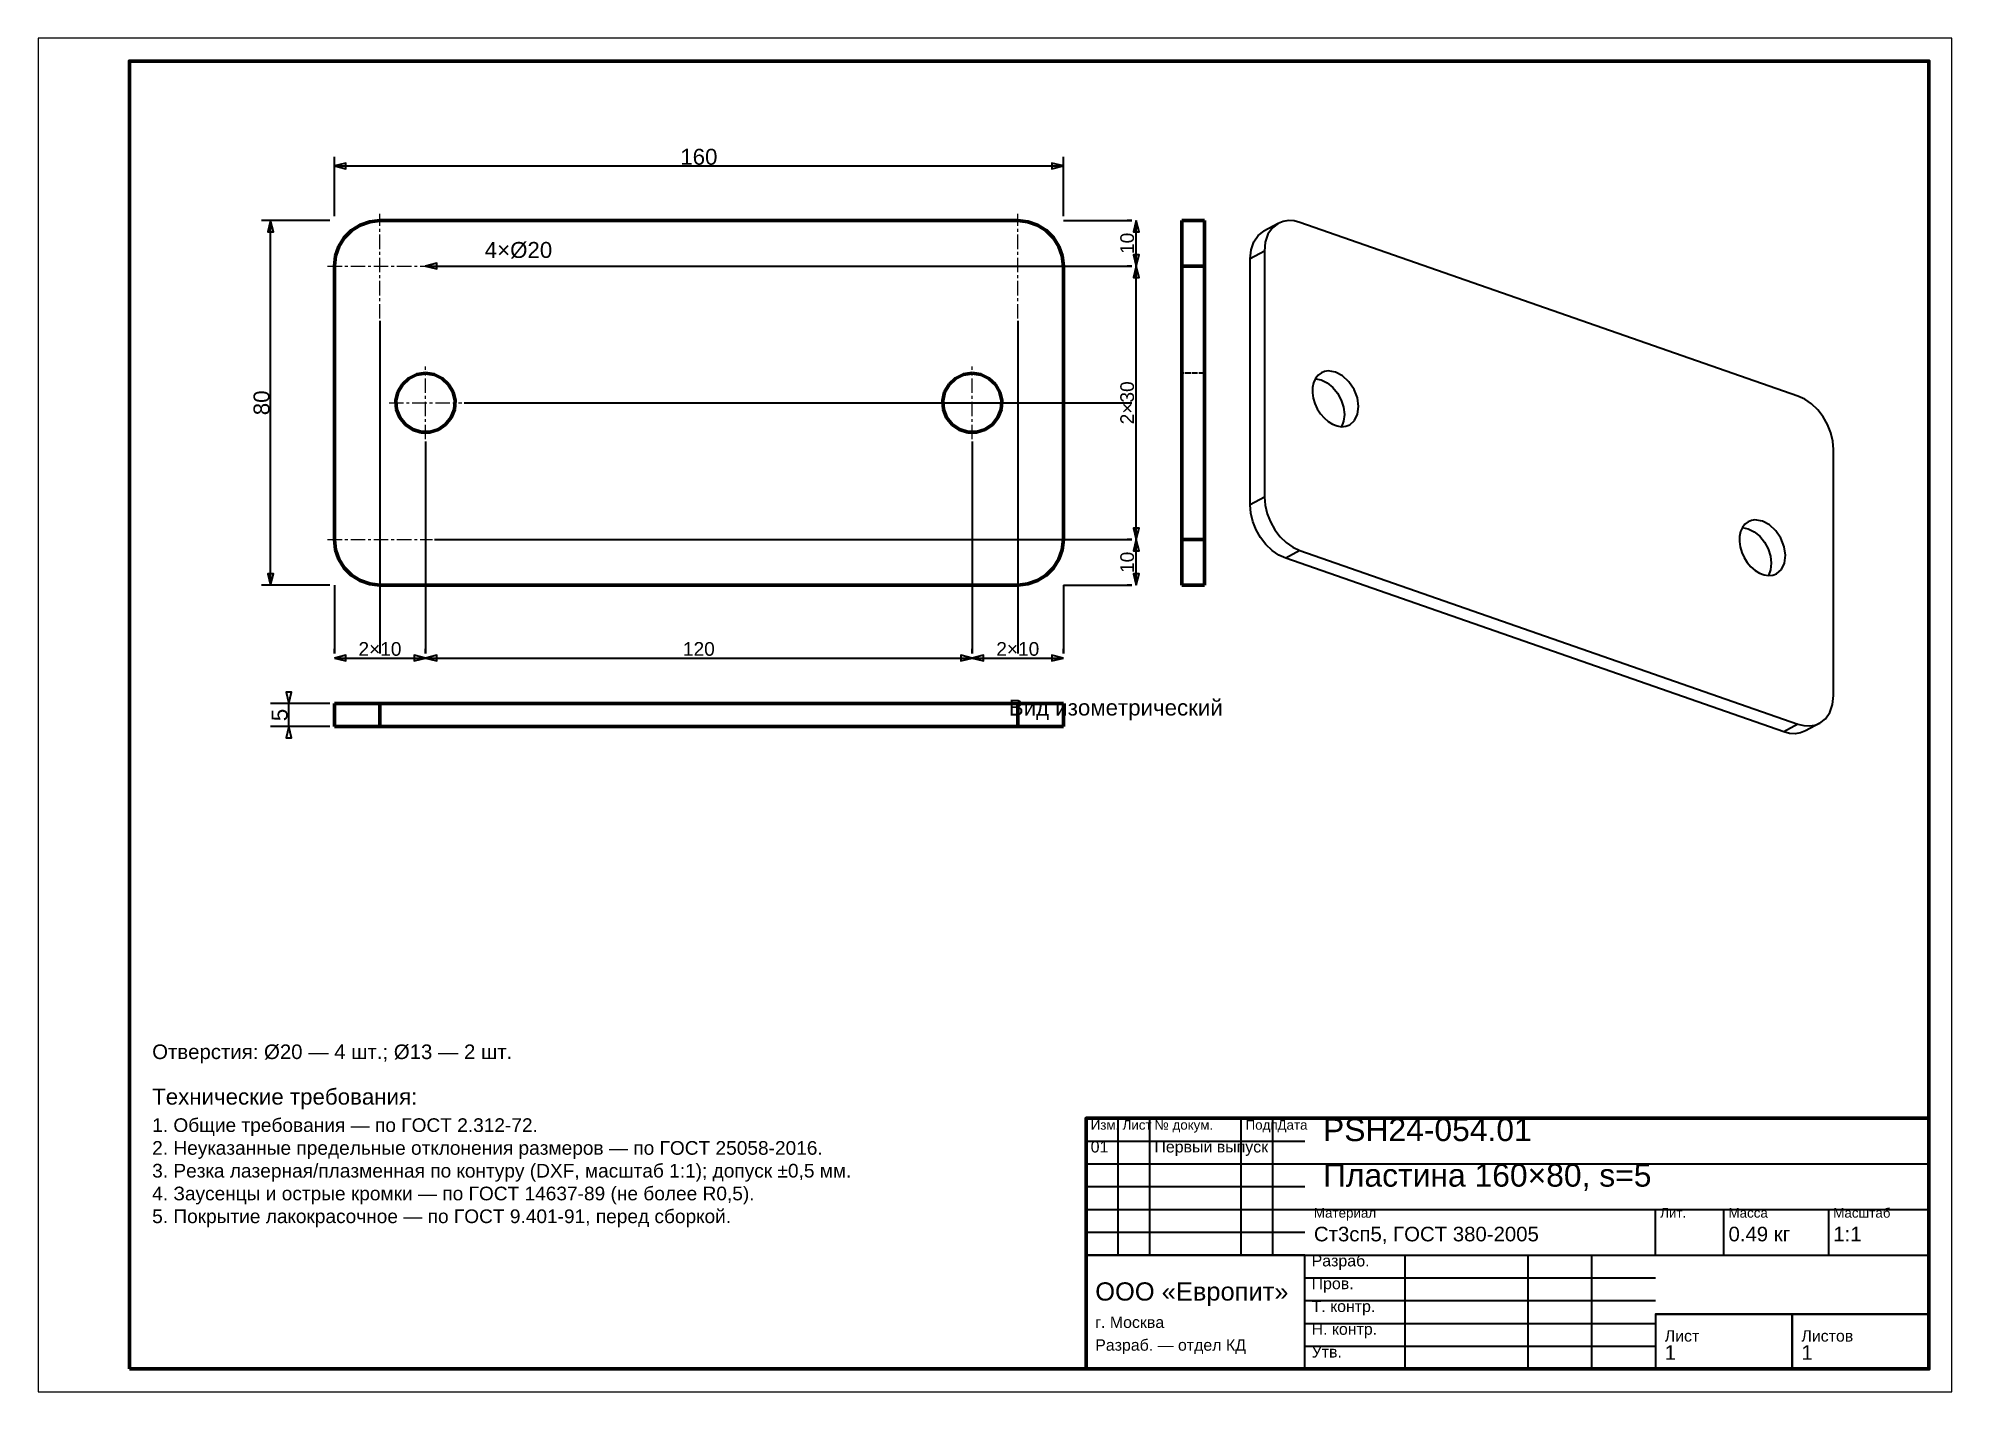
# Model space of a CAD drawing. Header units: millimetres. Extents: x 0 to 420, y 0 to 297.
import ezdxf
from ezdxf.enums import TextEntityAlignment as Align

# ---------------------------------------------------------------- set-up
doc = ezdxf.new("R2010")
doc.units = ezdxf.units.MM
doc.linetypes.add('CENTER', pattern=[5.08, 3.175, -0.635, 0.635, -0.635])
doc.linetypes.add('DASHED', pattern=[1.524, 1.27, -0.254])
doc.styles.add('GOST', font='Arial')

msp = doc.modelspace()

# ---------------------------------------------------------------- linework, layer by layer
at = {"color": 7, "lineweight": 35}
for p, q in [((65, 258), (65, 271)), ((65, 269), (225, 269)), ((225, 258), (225, 271)), ((64, 257), (49, 257)), ((51, 177), (51, 257)), ((225, 257), (240, 257)), ((240, 257), (239, 257)), ((241, 247), (241, 257)), ((85, 247), (97, 247)), ((87, 247), (240, 247)), ((97, 247), (102, 247)), ((227, 247), (240, 247)), ((240, 247), (239, 247)), ((240, 247), (239, 247)), ((241, 187), (241, 247)), ((75, 235), (75, 162)), ((215, 235), (215, 162)), ((93.5, 217), (240, 217)), ((213.5, 217), (240, 217)), ((85, 208.5), (85, 162)), ((205, 208.5), (205, 162)), ((87, 187), (240, 187)), ((227, 187), (240, 187)), ((240, 187), (239, 187)), ((240, 187), (239, 187)), ((241, 177), (241, 187)), ((64, 177), (49, 177)), ((65, 177), (65, 162)), ((225, 177), (225, 162)), ((225, 177), (240, 177)), ((240, 177), (239, 177)), ((75, 175), (75, 162)), ((215, 175), (215, 162)), ((65, 162), (65, 163)), ((65, 161), (85, 161)), ((85, 162), (85, 163)), ((85, 162), (85, 163)), ((85, 161), (205, 161)), ((205, 162), (205, 163)), ((205, 162), (205, 163)), ((205, 161), (225, 161)), ((225, 162), (225, 163)), ((64, 151), (51, 151)), ((55, 146), (55, 151)), ((64, 146), (51, 146)), ((237, 30), (237, 60)), ((244, 30), (244, 60)), ((264, 30), (264, 60)), ((271, 30), (271, 60)), ((230, 55), (278, 55)), ((230, 50), (278, 50)), ((278, 50), (415, 50)), ((230, 45), (278, 45)), ((230, 40), (278, 40)), ((278, 40), (415, 40)), ((355, 30), (355, 40)), ((370, 30), (370, 40)), ((393, 30), (393, 40)), ((230, 35), (278, 35)), ((230, 30), (278, 30)), ((278, 30), (415, 30)), ((300, 5), (300, 30)), ((327, 5), (327, 30)), ((341, 5), (341, 30)), ((278, 25), (355, 25)), ((278, 20), (355, 20)), ((355, 17), (415, 17)), ((278, 15), (355, 15)), ((278, 10), (355, 10))]:
    msp.add_line(p, q, dxfattribs=at)
at = {"color": 1, "lineweight": 70}
for p, q in [((72.77, 256.75), (70.66, 256.01)), ((75, 257), (72.77, 256.75)), ((215, 257), (75, 257)), ((217.23, 256.75), (215, 257)), ((219.34, 256.01), (217.23, 256.75)), ((251, 256.94), (251, 257)), ((251, 257), (256, 257)), ((251, 256.75), (251, 256.94)), ((251, 256.44), (251, 256.75)), ((251, 256.01), (251, 256.44)), ((256, 257), (256, 256.94)), ((256, 256.94), (256, 256.75)), ((256, 256.75), (256, 256.44)), ((256, 256.44), (256, 256.01)), ((67.18, 253.23), (65.99, 251.34)), ((68.77, 254.82), (67.18, 253.23)), ((70.66, 256.01), (68.77, 254.82)), ((221.23, 254.82), (219.34, 256.01)), ((222.82, 253.23), (221.23, 254.82)), ((224.01, 251.34), (222.82, 253.23)), ((251, 255.47), (251, 256.01)), ((251, 254.82), (251, 255.47)), ((251, 254.07), (251, 254.82)), ((251, 253.23), (251, 254.07)), ((251, 252.32), (251, 253.23)), ((251, 251.34), (251, 252.32)), ((256, 256.01), (256, 255.47)), ((256, 255.47), (256, 254.82)), ((256, 254.82), (256, 254.07)), ((256, 254.07), (256, 253.23)), ((256, 253.23), (256, 252.32)), ((256, 252.32), (256, 251.34)), ((65.25, 249.23), (65, 247)), ((65.99, 251.34), (65.25, 249.23)), ((224.75, 249.23), (224.01, 251.34)), ((225, 247), (224.75, 249.23)), ((251, 250.3), (251, 251.34)), ((251, 249.23), (251, 250.3)), ((251, 248.12), (251, 249.23)), ((251, 247), (251, 248.12)), ((256, 251.34), (256, 250.3)), ((256, 250.3), (256, 249.23)), ((256, 249.23), (256, 248.12)), ((256, 248.12), (256, 247)), ((65, 247), (65, 187)), ((225, 187), (225, 247)), ((251, 187), (251, 247)), ((251, 247), (256, 247)), ((256, 247), (256, 187)), ((83.08, 223.21), (81.34, 222.37)), ((85, 223.5), (83.08, 223.21)), ((86.92, 223.21), (85, 223.5)), ((88.66, 222.37), (86.92, 223.21)), ((203.08, 223.21), (201.34, 222.37)), ((205, 223.5), (203.08, 223.21)), ((206.92, 223.21), (205, 223.5)), ((208.66, 222.37), (206.92, 223.21)), ((78.95, 219.37), (78.52, 217.49)), ((79.92, 221.05), (78.95, 219.37)), ((81.34, 222.37), (79.92, 221.05)), ((90.08, 221.05), (88.66, 222.37)), ((91.05, 219.37), (90.08, 221.05)), ((91.48, 217.49), (91.05, 219.37)), ((198.95, 219.37), (198.52, 217.49)), ((199.92, 221.05), (198.95, 219.37)), ((201.34, 222.37), (199.92, 221.05)), ((210.08, 221.05), (208.66, 222.37)), ((211.05, 219.37), (210.08, 221.05)), ((211.48, 217.49), (211.05, 219.37)), ((78.52, 217.49), (78.66, 215.55)), ((78.66, 215.55), (79.37, 213.75)), ((90.63, 213.75), (91.34, 215.55)), ((91.34, 215.55), (91.48, 217.49)), ((198.52, 217.49), (198.66, 215.55)), ((198.66, 215.55), (199.37, 213.75)), ((210.63, 213.75), (211.34, 215.55)), ((211.34, 215.55), (211.48, 217.49)), ((79.37, 213.75), (80.58, 212.24)), ((80.58, 212.24), (82.18, 211.14)), ((82.18, 211.14), (84.03, 210.57)), ((84.03, 210.57), (85.97, 210.57)), ((85.97, 210.57), (87.82, 211.14)), ((87.82, 211.14), (89.42, 212.24)), ((89.42, 212.24), (90.63, 213.75)), ((199.37, 213.75), (200.58, 212.24)), ((200.58, 212.24), (202.18, 211.14)), ((202.18, 211.14), (204.03, 210.57)), ((204.03, 210.57), (205.97, 210.57)), ((205.97, 210.57), (207.82, 211.14)), ((207.82, 211.14), (209.42, 212.24)), ((209.42, 212.24), (210.63, 213.75)), ((65, 187), (65.25, 184.77)), ((224.75, 184.77), (225, 187)), ((251, 185.88), (251, 187)), ((251, 187), (256, 187)), ((251, 184.77), (251, 185.88)), ((256, 187), (256, 185.88)), ((256, 185.88), (256, 184.77)), ((65.25, 184.77), (65.99, 182.66)), ((65.99, 182.66), (67.18, 180.77)), ((67.18, 180.77), (68.77, 179.18)), ((221.23, 179.18), (222.82, 180.77)), ((222.82, 180.77), (224.01, 182.66)), ((224.01, 182.66), (224.75, 184.77)), ((251, 183.7), (251, 184.77)), ((251, 182.66), (251, 183.7)), ((251, 181.68), (251, 182.66)), ((251, 180.77), (251, 181.68)), ((251, 179.93), (251, 180.77)), ((256, 184.77), (256, 183.7)), ((256, 183.7), (256, 182.66)), ((256, 182.66), (256, 181.68)), ((256, 181.68), (256, 180.77)), ((256, 180.77), (256, 179.93)), ((68.77, 179.18), (70.66, 177.99)), ((70.66, 177.99), (72.77, 177.25)), ((72.77, 177.25), (75, 177)), ((75, 177), (215, 177)), ((215, 177), (217.23, 177.25)), ((217.23, 177.25), (219.34, 177.99)), ((219.34, 177.99), (221.23, 179.18)), ((251, 179.18), (251, 179.93)), ((251, 178.53), (251, 179.18)), ((251, 177.99), (251, 178.53)), ((251, 177.56), (251, 177.99)), ((251, 177.25), (251, 177.56)), ((251, 177.06), (251, 177.25)), ((251, 177), (251, 177.06)), ((251, 177), (256, 177)), ((256, 179.93), (256, 179.18)), ((256, 179.18), (256, 178.53)), ((256, 178.53), (256, 177.99)), ((256, 177.99), (256, 177.56)), ((256, 177.56), (256, 177.25)), ((256, 177.25), (256, 177.06)), ((256, 177.06), (256, 177)), ((65, 146), (65, 151)), ((65, 151), (65.06, 151)), ((65.06, 151), (65.25, 151)), ((65.25, 151), (65.56, 151)), ((65.56, 151), (65.99, 151)), ((65.99, 151), (66.53, 151)), ((66.53, 151), (67.18, 151)), ((67.18, 151), (67.93, 151)), ((67.93, 151), (68.77, 151)), ((68.77, 151), (69.68, 151)), ((69.68, 151), (70.66, 151)), ((70.66, 151), (71.7, 151)), ((71.7, 151), (72.77, 151)), ((72.77, 151), (73.88, 151)), ((73.88, 151), (75, 151)), ((75, 151), (215, 151)), ((75, 146), (75, 151)), ((215, 151), (216.12, 151)), ((215, 146), (215, 151)), ((216.12, 151), (217.23, 151)), ((217.23, 151), (218.3, 151)), ((218.3, 151), (219.34, 151)), ((219.34, 151), (220.32, 151)), ((220.32, 151), (221.23, 151)), ((221.23, 151), (222.07, 151)), ((222.07, 151), (222.82, 151)), ((222.82, 151), (223.47, 151)), ((223.47, 151), (224.01, 151)), ((224.01, 151), (224.44, 151)), ((224.44, 151), (224.75, 151)), ((224.75, 151), (224.94, 151)), ((224.94, 151), (225, 151)), ((225, 146), (225, 151)), ((225, 146), (225, 151)), ((65.06, 146), (65, 146)), ((65.25, 146), (65.06, 146)), ((65.56, 146), (65.25, 146)), ((65.99, 146), (65.56, 146)), ((66.53, 146), (65.99, 146)), ((67.18, 146), (66.53, 146)), ((67.93, 146), (67.18, 146)), ((68.77, 146), (67.93, 146)), ((69.68, 146), (68.77, 146)), ((70.66, 146), (69.68, 146)), ((71.7, 146), (70.66, 146)), ((72.77, 146), (71.7, 146)), ((73.88, 146), (72.77, 146)), ((75, 146), (73.88, 146)), ((215, 146), (75, 146)), ((216.12, 146), (215, 146)), ((217.23, 146), (216.12, 146)), ((218.3, 146), (217.23, 146)), ((219.34, 146), (218.3, 146)), ((220.32, 146), (219.34, 146)), ((221.23, 146), (220.32, 146)), ((222.07, 146), (221.23, 146)), ((222.82, 146), (222.07, 146)), ((223.47, 146), (222.82, 146)), ((224.01, 146), (223.47, 146)), ((224.44, 146), (224.01, 146)), ((224.75, 146), (224.44, 146)), ((224.94, 146), (224.75, 146)), ((225, 146), (224.94, 146))]:
    msp.add_line(p, q, dxfattribs=at)
at = {"color": 5, "linetype": 'DASHED', "lineweight": 35}
for p, q in [((70.66, 256.01), (72.77, 256.75)), ((72.77, 256.75), (75, 257)), ((75, 257), (215, 257)), ((215, 257), (217.23, 256.75)), ((217.23, 256.75), (219.34, 256.01)), ((251, 257), (256, 257)), ((251, 257), (251, 256.94)), ((251, 256.94), (251, 256.75)), ((251, 256.75), (251, 256.44)), ((251, 256.44), (251, 256.01)), ((256, 256.94), (256, 257)), ((256, 256.75), (256, 256.94)), ((256, 256.44), (256, 256.75)), ((256, 256.01), (256, 256.44)), ((65.99, 251.34), (67.18, 253.23)), ((67.18, 253.23), (68.77, 254.82)), ((68.77, 254.82), (70.66, 256.01)), ((219.34, 256.01), (221.23, 254.82)), ((221.23, 254.82), (222.82, 253.23)), ((222.82, 253.23), (224.01, 251.34)), ((251, 256.01), (251, 255.47)), ((251, 255.47), (251, 254.82)), ((251, 254.82), (251, 254.07)), ((251, 254.07), (251, 253.23)), ((251, 253.23), (251, 252.32)), ((251, 252.32), (251, 251.34)), ((256, 255.47), (256, 256.01)), ((256, 254.82), (256, 255.47)), ((256, 254.07), (256, 254.82)), ((256, 253.23), (256, 254.07)), ((256, 252.32), (256, 253.23)), ((256, 251.34), (256, 252.32)), ((65, 247), (65.25, 249.23)), ((65.25, 249.23), (65.99, 251.34)), ((224.01, 251.34), (224.75, 249.23)), ((224.75, 249.23), (225, 247)), ((251, 251.34), (251, 250.3)), ((251, 250.3), (251, 249.23)), ((251, 249.23), (251, 248.12)), ((251, 248.12), (251, 247)), ((256, 250.3), (256, 251.34)), ((256, 249.23), (256, 250.3)), ((256, 248.12), (256, 249.23)), ((256, 247), (256, 248.12)), ((65, 187), (65, 247)), ((225, 247), (225, 187)), ((251, 247), (251, 187)), ((256, 187), (256, 247)), ((81.34, 222.37), (83.08, 223.21)), ((83.08, 223.21), (85, 223.5)), ((85, 223.5), (86.92, 223.21)), ((86.92, 223.21), (88.66, 222.37)), ((201.34, 222.37), (203.08, 223.21)), ((203.08, 223.21), (205, 223.5)), ((205, 223.5), (206.92, 223.21)), ((206.92, 223.21), (208.66, 222.37)), ((256, 223.5), (251, 223.5)), ((251, 223.5), (251, 223.34)), ((251, 223.34), (251, 223.5)), ((256, 223.5), (251, 223.5)), ((251, 223.5), (251, 223.34)), ((251, 223.34), (251, 223.5)), ((251, 223.34), (251, 222.86)), ((251, 222.86), (251, 223.34)), ((251, 223.34), (251, 222.86)), ((251, 222.86), (251, 223.34)), ((251, 222.86), (251, 222.08)), ((251, 222.08), (251, 222.86)), ((251, 222.86), (251, 222.08)), ((251, 222.08), (251, 222.86)), ((256, 223.5), (256, 223.34)), ((256, 223.34), (256, 223.5)), ((256, 223.5), (256, 223.34)), ((256, 223.34), (256, 223.5)), ((256, 223.34), (256, 222.86)), ((256, 222.86), (256, 223.34)), ((256, 223.34), (256, 222.86)), ((256, 222.86), (256, 223.34)), ((256, 222.86), (256, 222.08)), ((256, 222.08), (256, 222.86)), ((256, 222.86), (256, 222.08)), ((256, 222.08), (256, 222.86)), ((78.52, 217.49), (78.95, 219.37)), ((78.95, 219.37), (79.92, 221.05)), ((79.92, 221.05), (81.34, 222.37)), ((88.66, 222.37), (90.08, 221.05)), ((90.08, 221.05), (91.05, 219.37)), ((91.05, 219.37), (91.48, 217.49)), ((198.52, 217.49), (198.95, 219.37)), ((198.95, 219.37), (199.92, 221.05)), ((199.92, 221.05), (201.34, 222.37)), ((208.66, 222.37), (210.08, 221.05)), ((210.08, 221.05), (211.05, 219.37)), ((211.05, 219.37), (211.48, 217.49)), ((251, 222.08), (251, 221.05)), ((251, 221.05), (251, 222.08)), ((251, 222.08), (251, 221.05)), ((251, 221.05), (251, 222.08)), ((251, 221.05), (251, 219.82)), ((251, 219.82), (251, 221.05)), ((251, 221.05), (251, 219.82)), ((251, 219.82), (251, 221.05)), ((251, 219.82), (251, 218.45)), ((251, 218.45), (251, 219.82)), ((251, 219.82), (251, 218.45)), ((251, 218.45), (251, 219.82)), ((251, 218.45), (251, 217)), ((251, 217), (251, 218.45)), ((251, 218.45), (251, 217)), ((251, 217), (251, 218.45)), ((256, 222.08), (256, 221.05)), ((256, 221.05), (256, 222.08)), ((256, 222.08), (256, 221.05)), ((256, 221.05), (256, 222.08)), ((256, 221.05), (256, 219.82)), ((256, 219.82), (256, 221.05)), ((256, 221.05), (256, 219.82)), ((256, 219.82), (256, 221.05)), ((256, 219.82), (256, 218.45)), ((256, 218.45), (256, 219.82)), ((256, 219.82), (256, 218.45)), ((256, 218.45), (256, 219.82)), ((256, 218.45), (256, 217)), ((256, 217), (256, 218.45)), ((256, 218.45), (256, 217)), ((256, 217), (256, 218.45)), ((78.66, 215.55), (78.52, 217.49)), ((79.37, 213.75), (78.66, 215.55)), ((91.34, 215.55), (90.63, 213.75)), ((91.48, 217.49), (91.34, 215.55)), ((198.66, 215.55), (198.52, 217.49)), ((199.37, 213.75), (198.66, 215.55)), ((211.34, 215.55), (210.63, 213.75)), ((211.48, 217.49), (211.34, 215.55)), ((251, 217), (251, 215.55)), ((251, 215.55), (251, 217)), ((251, 217), (251, 215.55)), ((251, 215.55), (251, 217)), ((251, 215.55), (251, 214.18)), ((251, 214.18), (251, 215.55)), ((251, 215.55), (251, 214.18)), ((251, 214.18), (251, 215.55)), ((256, 217), (256, 215.55)), ((256, 215.55), (256, 217)), ((256, 217), (256, 215.55)), ((256, 215.55), (256, 217)), ((256, 215.55), (256, 214.18)), ((256, 214.18), (256, 215.55)), ((256, 215.55), (256, 214.18)), ((256, 214.18), (256, 215.55)), ((80.58, 212.24), (79.37, 213.75)), ((82.18, 211.14), (80.58, 212.24)), ((84.03, 210.57), (82.18, 211.14)), ((85.97, 210.57), (84.03, 210.57)), ((87.82, 211.14), (85.97, 210.57)), ((89.42, 212.24), (87.82, 211.14)), ((90.63, 213.75), (89.42, 212.24)), ((200.58, 212.24), (199.37, 213.75)), ((202.18, 211.14), (200.58, 212.24)), ((204.03, 210.57), (202.18, 211.14)), ((205.97, 210.57), (204.03, 210.57)), ((207.82, 211.14), (205.97, 210.57)), ((209.42, 212.24), (207.82, 211.14)), ((210.63, 213.75), (209.42, 212.24)), ((251, 214.18), (251, 212.95)), ((251, 212.95), (251, 214.18)), ((251, 214.18), (251, 212.95)), ((251, 212.95), (251, 214.18)), ((251, 212.95), (251, 211.92)), ((251, 211.92), (251, 212.95)), ((251, 212.95), (251, 211.92)), ((251, 211.92), (251, 212.95)), ((251, 211.92), (251, 211.14)), ((251, 211.14), (251, 211.92)), ((251, 211.92), (251, 211.14)), ((251, 211.14), (251, 211.92)), ((251, 211.14), (251, 210.66)), ((251, 210.66), (251, 211.14)), ((251, 211.14), (251, 210.66)), ((251, 210.66), (251, 211.14)), ((251, 210.66), (251, 210.5)), ((251, 210.5), (251, 210.66)), ((251, 210.66), (251, 210.5)), ((251, 210.5), (251, 210.66)), ((256, 214.18), (256, 212.95)), ((256, 212.95), (256, 214.18)), ((256, 214.18), (256, 212.95)), ((256, 212.95), (256, 214.18)), ((256, 212.95), (256, 211.92)), ((256, 211.92), (256, 212.95)), ((256, 212.95), (256, 211.92)), ((256, 211.92), (256, 212.95)), ((256, 211.92), (256, 211.14)), ((256, 211.14), (256, 211.92)), ((256, 211.92), (256, 211.14)), ((256, 211.14), (256, 211.92)), ((256, 211.14), (256, 210.66)), ((256, 210.66), (256, 211.14)), ((256, 211.14), (256, 210.66)), ((256, 210.66), (256, 211.14)), ((256, 210.66), (256, 210.5)), ((256, 210.5), (256, 210.66)), ((256, 210.66), (256, 210.5)), ((256, 210.5), (256, 210.66)), ((65.25, 184.77), (65, 187)), ((225, 187), (224.75, 184.77)), ((251, 187), (251, 185.88)), ((251, 185.88), (251, 184.77)), ((256, 185.88), (256, 187)), ((256, 184.77), (256, 185.88)), ((65.99, 182.66), (65.25, 184.77)), ((67.18, 180.77), (65.99, 182.66)), ((68.77, 179.18), (67.18, 180.77)), ((222.82, 180.77), (221.23, 179.18)), ((224.01, 182.66), (222.82, 180.77)), ((224.75, 184.77), (224.01, 182.66)), ((251, 184.77), (251, 183.7)), ((251, 183.7), (251, 182.66)), ((251, 182.66), (251, 181.68)), ((251, 181.68), (251, 180.77)), ((251, 180.77), (251, 179.93)), ((256, 183.7), (256, 184.77)), ((256, 182.66), (256, 183.7)), ((256, 181.68), (256, 182.66)), ((256, 180.77), (256, 181.68)), ((256, 179.93), (256, 180.77)), ((70.66, 177.99), (68.77, 179.18)), ((72.77, 177.25), (70.66, 177.99)), ((75, 177), (72.77, 177.25)), ((215, 177), (75, 177)), ((217.23, 177.25), (215, 177)), ((219.34, 177.99), (217.23, 177.25)), ((221.23, 179.18), (219.34, 177.99)), ((251, 179.93), (251, 179.18)), ((251, 179.18), (251, 178.53)), ((251, 178.53), (251, 177.99)), ((251, 177.99), (251, 177.56)), ((251, 177.56), (251, 177.25)), ((251, 177.25), (251, 177.06)), ((251, 177.06), (251, 177)), ((251, 177), (256, 177)), ((256, 179.18), (256, 179.93)), ((256, 178.53), (256, 179.18)), ((256, 177.99), (256, 178.53)), ((256, 177.56), (256, 177.99)), ((256, 177.25), (256, 177.56)), ((256, 177.06), (256, 177.25)), ((256, 177), (256, 177.06)), ((65.06, 151), (65, 151)), ((65, 146), (65, 151)), ((65.25, 151), (65.06, 151)), ((65.56, 151), (65.25, 151)), ((65.99, 151), (65.56, 151)), ((66.53, 151), (65.99, 151)), ((67.18, 151), (66.53, 151)), ((67.93, 151), (67.18, 151)), ((68.77, 151), (67.93, 151)), ((69.68, 151), (68.77, 151)), ((70.66, 151), (69.68, 151)), ((71.7, 151), (70.66, 151)), ((72.77, 151), (71.7, 151)), ((73.88, 151), (72.77, 151)), ((75, 151), (73.88, 151)), ((215, 151), (75, 151)), ((78.66, 151), (78.5, 151)), ((78.5, 151), (78.54, 151)), ((78.54, 151), (78.66, 151)), ((79.14, 151), (78.66, 151)), ((78.66, 151), (78.86, 151)), ((78.86, 151), (79.14, 151)), ((79.92, 151), (79.14, 151)), ((79.14, 151), (79.5, 151)), ((79.5, 151), (79.92, 151)), ((80.95, 151), (79.92, 151)), ((79.92, 151), (80.4, 151)), ((80.4, 151), (80.95, 151)), ((82.18, 151), (80.95, 151)), ((80.95, 151), (81.54, 151)), ((81.54, 151), (82.18, 151)), ((83.55, 151), (82.18, 151)), ((82.18, 151), (82.85, 151)), ((82.85, 151), (83.55, 151)), ((85, 151), (83.55, 151)), ((83.55, 151), (84.27, 151)), ((84.27, 151), (85, 151)), ((85, 151), (85.73, 151)), ((86.45, 151), (85, 151)), ((85.73, 151), (86.45, 151)), ((86.45, 151), (87.15, 151)), ((87.82, 151), (86.45, 151)), ((87.15, 151), (87.82, 151)), ((87.82, 151), (88.46, 151)), ((89.05, 151), (87.82, 151)), ((88.46, 151), (89.05, 151)), ((89.05, 151), (89.6, 151)), ((90.08, 151), (89.05, 151)), ((89.6, 151), (90.08, 151)), ((90.08, 151), (90.5, 151)), ((90.86, 151), (90.08, 151)), ((90.5, 151), (90.86, 151)), ((90.86, 151), (91.14, 151)), ((91.34, 151), (90.86, 151)), ((91.14, 151), (91.34, 151)), ((91.34, 151), (91.46, 151)), ((91.5, 151), (91.34, 151)), ((91.46, 151), (91.5, 151)), ((198.66, 151), (198.5, 151)), ((198.5, 151), (198.54, 151)), ((198.54, 151), (198.66, 151)), ((199.14, 151), (198.66, 151)), ((198.66, 151), (198.86, 151)), ((198.86, 151), (199.14, 151)), ((199.92, 151), (199.14, 151)), ((199.14, 151), (199.5, 151)), ((199.5, 151), (199.92, 151)), ((200.95, 151), (199.92, 151)), ((199.92, 151), (200.4, 151)), ((200.4, 151), (200.95, 151)), ((202.18, 151), (200.95, 151)), ((200.95, 151), (201.54, 151)), ((201.54, 151), (202.18, 151)), ((203.55, 151), (202.18, 151)), ((202.18, 151), (202.85, 151)), ((202.85, 151), (203.55, 151)), ((205, 151), (203.55, 151)), ((203.55, 151), (204.27, 151)), ((204.27, 151), (205, 151)), ((205, 151), (205.73, 151)), ((206.45, 151), (205, 151)), ((205.73, 151), (206.45, 151)), ((206.45, 151), (207.15, 151)), ((207.82, 151), (206.45, 151)), ((207.15, 151), (207.82, 151)), ((207.82, 151), (208.46, 151)), ((209.05, 151), (207.82, 151)), ((208.46, 151), (209.05, 151)), ((209.05, 151), (209.6, 151)), ((210.08, 151), (209.05, 151)), ((209.6, 151), (210.08, 151)), ((210.08, 151), (210.5, 151)), ((210.86, 151), (210.08, 151)), ((210.5, 151), (210.86, 151)), ((210.86, 151), (211.14, 151)), ((211.34, 151), (210.86, 151)), ((211.14, 151), (211.34, 151)), ((211.34, 151), (211.46, 151)), ((211.5, 151), (211.34, 151)), ((211.46, 151), (211.5, 151)), ((216.12, 151), (215, 151)), ((217.23, 151), (216.12, 151)), ((218.3, 151), (217.23, 151)), ((219.34, 151), (218.3, 151)), ((220.32, 151), (219.34, 151)), ((221.23, 151), (220.32, 151)), ((222.07, 151), (221.23, 151)), ((222.82, 151), (222.07, 151)), ((223.47, 151), (222.82, 151)), ((224.01, 151), (223.47, 151)), ((224.44, 151), (224.01, 151)), ((224.75, 151), (224.44, 151)), ((224.94, 151), (224.75, 151)), ((225, 151), (224.94, 151)), ((65, 146), (65.06, 146)), ((65.06, 146), (65.25, 146)), ((65.25, 146), (65.56, 146)), ((65.56, 146), (65.99, 146)), ((65.99, 146), (66.53, 146)), ((66.53, 146), (67.18, 146)), ((67.18, 146), (67.93, 146)), ((67.93, 146), (68.77, 146)), ((68.77, 146), (69.68, 146)), ((69.68, 146), (70.66, 146)), ((70.66, 146), (71.7, 146)), ((71.7, 146), (72.77, 146)), ((72.77, 146), (73.88, 146)), ((73.88, 146), (75, 146)), ((75, 146), (215, 146)), ((78.54, 146), (78.5, 146)), ((78.5, 146), (78.66, 146)), ((78.66, 146), (78.54, 146)), ((78.86, 146), (78.66, 146)), ((78.66, 146), (79.14, 146)), ((79.14, 146), (78.86, 146)), ((79.5, 146), (79.14, 146)), ((79.14, 146), (79.92, 146)), ((79.92, 146), (79.5, 146)), ((80.4, 146), (79.92, 146)), ((79.92, 146), (80.95, 146)), ((80.95, 146), (80.4, 146)), ((81.54, 146), (80.95, 146)), ((80.95, 146), (82.18, 146)), ((82.18, 146), (81.54, 146)), ((82.85, 146), (82.18, 146)), ((82.18, 146), (83.55, 146)), ((83.55, 146), (82.85, 146)), ((84.27, 146), (83.55, 146)), ((83.55, 146), (85, 146)), ((85, 146), (84.27, 146)), ((85, 146), (86.45, 146)), ((85.73, 146), (85, 146)), ((86.45, 146), (85.73, 146)), ((86.45, 146), (87.82, 146)), ((87.15, 146), (86.45, 146)), ((87.82, 146), (87.15, 146)), ((87.82, 146), (89.05, 146)), ((88.46, 146), (87.82, 146)), ((89.05, 146), (88.46, 146)), ((89.05, 146), (90.08, 146)), ((89.6, 146), (89.05, 146)), ((90.08, 146), (89.6, 146)), ((90.08, 146), (90.86, 146)), ((90.5, 146), (90.08, 146)), ((90.86, 146), (90.5, 146)), ((90.86, 146), (91.34, 146)), ((91.14, 146), (90.86, 146)), ((91.34, 146), (91.14, 146)), ((91.34, 146), (91.5, 146)), ((91.46, 146), (91.34, 146)), ((91.5, 146), (91.46, 146)), ((198.54, 146), (198.5, 146)), ((198.5, 146), (198.66, 146)), ((198.66, 146), (198.54, 146)), ((198.86, 146), (198.66, 146)), ((198.66, 146), (199.14, 146)), ((199.14, 146), (198.86, 146)), ((199.5, 146), (199.14, 146)), ((199.14, 146), (199.92, 146)), ((199.92, 146), (199.5, 146)), ((200.4, 146), (199.92, 146)), ((199.92, 146), (200.95, 146)), ((200.95, 146), (200.4, 146)), ((201.54, 146), (200.95, 146)), ((200.95, 146), (202.18, 146)), ((202.18, 146), (201.54, 146)), ((202.85, 146), (202.18, 146)), ((202.18, 146), (203.55, 146)), ((203.55, 146), (202.85, 146)), ((204.27, 146), (203.55, 146)), ((203.55, 146), (205, 146)), ((205, 146), (204.27, 146)), ((205, 146), (206.45, 146)), ((205.73, 146), (205, 146)), ((206.45, 146), (205.73, 146)), ((206.45, 146), (207.82, 146)), ((207.15, 146), (206.45, 146)), ((207.82, 146), (207.15, 146)), ((207.82, 146), (209.05, 146)), ((208.46, 146), (207.82, 146)), ((209.05, 146), (208.46, 146)), ((209.05, 146), (210.08, 146)), ((209.6, 146), (209.05, 146)), ((210.08, 146), (209.6, 146)), ((210.08, 146), (210.86, 146)), ((210.5, 146), (210.08, 146)), ((210.86, 146), (210.5, 146)), ((210.86, 146), (211.34, 146)), ((211.14, 146), (210.86, 146)), ((211.34, 146), (211.14, 146)), ((211.34, 146), (211.5, 146)), ((211.46, 146), (211.34, 146)), ((211.5, 146), (211.46, 146)), ((215, 146), (216.12, 146)), ((216.12, 146), (217.23, 146)), ((217.23, 146), (218.3, 146)), ((218.3, 146), (219.34, 146)), ((219.34, 146), (220.32, 146)), ((220.32, 146), (221.23, 146)), ((221.23, 146), (222.07, 146)), ((222.07, 146), (222.82, 146)), ((222.82, 146), (223.47, 146)), ((223.47, 146), (224.01, 146)), ((224.01, 146), (224.44, 146)), ((224.44, 146), (224.75, 146)), ((224.75, 146), (224.94, 146)), ((224.94, 146), (225, 146))]:
    msp.add_line(p, q, dxfattribs=at)
at = {"color": 4, "linetype": 'CENTER', "lineweight": 25}
for p, q in [((75, 235.5), (75, 258.5)), ((215, 235.5), (215, 258.5)), ((63.5, 247), (86.5, 247)), ((203.5, 247), (226.5, 247)), ((85, 209), (85, 225)), ((205, 209), (205, 225)), ((77, 217), (93, 217)), ((197, 217), (213, 217)), ((75, 175.5), (75, 198.5)), ((215, 175.5), (215, 198.5)), ((63.5, 187), (86.5, 187)), ((203.5, 187), (226.5, 187))]:
    msp.add_line(p, q, dxfattribs=at)
at = {"color": 1, "lineweight": 35}
for p, q in [((272.15, 256.38), (269.03, 254.68)), ((272.15, 256.38), (270.88, 255.4)), ((273.23, 256.82), (272.15, 256.38)), ((274.4, 257), (273.23, 256.82)), ((275.65, 256.93), (274.4, 257)), ((276.93, 256.6), (275.65, 256.93)), ((386.25, 218.49), (276.93, 256.6)), ((266.2, 250.59), (266.8, 252.31)), ((266.8, 252.31), (267.75, 253.7)), ((267.75, 253.7), (269.03, 254.68)), ((269.33, 252.29), (269.12, 250.32)), ((269.92, 254.01), (269.33, 252.29)), ((270.88, 255.4), (269.92, 254.01)), ((266, 248.62), (266.2, 250.59)), ((269.12, 250.32), (266, 248.62)), ((266, 194.62), (266, 248.62)), ((269.12, 250.32), (269.12, 196.32)), ((280.91, 223.05), (280.33, 222.32)), ((281.63, 223.59), (280.91, 223.05)), ((282.33, 223.87), (281.63, 223.59)), ((283.1, 223.99), (282.33, 223.87)), ((284.74, 223.73), (283.1, 223.99)), ((286.29, 222.91), (284.74, 223.73)), ((287.69, 221.61), (286.29, 222.91)), ((279.71, 220.37), (279.68, 219.23)), ((279.68, 219.23), (279.84, 218.04)), ((279.93, 221.41), (279.71, 220.37)), ((280.33, 222.32), (279.93, 221.41)), ((280.32, 222.29), (281.62, 222.03)), ((281.62, 222.03), (282.92, 221.38)), ((282.92, 221.38), (284.14, 220.37)), ((284.14, 220.37), (285.19, 219.09)), ((285.19, 219.09), (286, 217.61)), ((288.81, 219.95), (287.69, 221.61)), ((289.54, 218.1), (288.81, 219.95)), ((387.78, 217.79), (386.25, 218.49)), ((279.84, 218.04), (280.2, 216.85)), ((280.2, 216.85), (280.73, 215.69)), ((280.73, 215.69), (281.41, 214.62)), ((281.41, 214.62), (282.22, 213.68)), ((286, 217.61), (286.51, 216.03)), ((286.51, 216.03), (286.69, 214.46)), ((286.69, 214.46), (286.53, 213.01)), ((288.93, 213.11), (289.6, 214.51)), ((289.82, 216.22), (289.54, 218.1)), ((289.6, 214.51), (289.82, 216.22)), ((389.24, 216.77), (387.78, 217.79)), ((390.59, 215.46), (389.24, 216.77)), ((391.78, 213.93), (390.59, 215.46)), ((282.22, 213.68), (283.13, 212.89)), ((283.13, 212.89), (284.1, 212.3)), ((284.1, 212.3), (285.1, 211.92)), ((285.1, 211.92), (286.08, 211.77)), ((286.53, 213.01), (286.04, 211.77)), ((286.08, 211.77), (287.01, 211.85)), ((287.01, 211.85), (287.85, 212.17)), ((287.85, 212.17), (288.93, 213.11)), ((392.75, 212.23), (391.78, 213.93)), ((393.47, 210.42), (392.75, 212.23)), ((393.91, 208.58), (393.47, 210.42)), ((394.06, 206.77), (393.91, 208.58)), ((394.06, 152.77), (394.06, 206.77)), ((269.12, 196.32), (266, 194.62)), ((266.15, 192.81), (266, 194.62)), ((269.12, 196.32), (269.27, 194.51)), ((269.27, 194.51), (269.72, 192.67)), ((266.59, 190.97), (266.15, 192.81)), ((267.32, 189.16), (266.59, 190.97)), ((268.29, 187.46), (267.32, 189.16)), ((269.72, 192.67), (270.44, 190.86)), ((270.44, 190.86), (271.41, 189.16)), ((271.41, 189.16), (272.59, 187.63)), ((374.04, 189.65), (373.63, 188.75)), ((374.02, 189.62), (375.32, 189.36)), ((374.61, 190.39), (374.04, 189.65)), ((375.34, 190.92), (374.61, 190.39)), ((375.32, 189.36), (376.63, 188.71)), ((376.04, 191.2), (375.34, 190.92)), ((376.8, 191.32), (376.04, 191.2)), ((378.45, 191.06), (376.8, 191.32)), ((379.99, 190.24), (378.45, 191.06)), ((381.4, 188.94), (379.99, 190.24)), ((269.47, 185.93), (268.29, 187.46)), ((270.82, 184.62), (269.47, 185.93)), ((272.59, 187.63), (273.94, 186.33)), ((273.94, 186.33), (275.41, 185.3)), ((275.41, 185.3), (276.93, 184.6)), ((373.41, 187.7), (373.38, 186.57)), ((373.38, 186.57), (373.55, 185.38)), ((373.63, 188.75), (373.41, 187.7)), ((373.55, 185.38), (373.9, 184.18)), ((376.63, 188.71), (377.85, 187.71)), ((377.85, 187.71), (378.89, 186.42)), ((378.89, 186.42), (379.7, 184.94)), ((379.7, 184.94), (380.21, 183.36)), ((382.52, 187.29), (381.4, 188.94)), ((383.25, 185.43), (382.52, 187.29)), ((383.52, 183.56), (383.25, 185.43)), ((272.29, 183.6), (270.82, 184.62)), ((273.81, 182.9), (272.29, 183.6)), ((276.93, 184.6), (273.81, 182.9)), ((383.13, 144.79), (273.81, 182.9)), ((276.93, 184.6), (386.25, 146.49)), ((373.9, 184.18), (374.43, 183.03)), ((374.43, 183.03), (375.12, 181.96)), ((375.12, 181.96), (375.93, 181.01)), ((375.93, 181.01), (376.84, 180.22)), ((380.21, 183.36), (380.4, 181.79)), ((380.4, 181.79), (380.24, 180.34)), ((382.63, 180.44), (383.31, 181.84)), ((383.31, 181.84), (383.52, 183.56)), ((376.84, 180.22), (377.81, 179.63)), ((377.81, 179.63), (378.8, 179.25)), ((378.8, 179.25), (379.78, 179.1)), ((380.24, 180.34), (379.75, 179.1)), ((379.78, 179.1), (380.71, 179.19)), ((380.71, 179.19), (381.55, 179.5)), ((381.55, 179.5), (382.63, 180.44)), ((393.86, 150.8), (394.06, 152.77)), ((391.04, 146.71), (392.31, 147.69)), ((392.31, 147.69), (393.27, 149.08)), ((393.27, 149.08), (393.86, 150.8)), ((386.25, 146.49), (383.13, 144.79)), ((384.41, 144.46), (383.13, 144.79)), ((385.66, 144.39), (384.41, 144.46)), ((386.84, 144.57), (385.66, 144.39)), ((386.25, 146.49), (387.54, 146.16)), ((387.91, 145.01), (386.84, 144.57)), ((387.54, 146.16), (388.78, 146.09)), ((391.04, 146.71), (387.91, 145.01)), ((388.78, 146.09), (389.96, 146.27)), ((389.96, 146.27), (391.04, 146.71))]:
    msp.add_line(p, q, dxfattribs=at)
at = {"color": 7, "lineweight": 25}
msp.add_lwpolyline([(0, 0), (420, 0), (420, 297), (0, 297)], close=True, dxfattribs=at)
at = {"color": 7, "lineweight": 70}
for points in [[(20, 5), (415, 5), (415, 292), (20, 292)], [(230, 5), (415, 5), (415, 60), (230, 60)]]:
    msp.add_lwpolyline(points, close=True, dxfattribs=at)
at = {"color": 7, "lineweight": 35}
for points in [[(65, 269), (67.5, 268.38), (67.5, 269.62)], [(225, 269), (222.5, 269.62), (222.5, 268.38)], [(51, 257), (50.38, 254.5), (51.62, 254.5)], [(241, 257), (240.38, 254.5), (241.62, 254.5)], [(241, 247), (241.62, 249.5), (240.38, 249.5)], [(85, 247), (87.5, 246.38), (87.5, 247.62)], [(241, 247), (240.38, 244.5), (241.62, 244.5)], [(241, 187), (241.62, 189.5), (240.38, 189.5)], [(241, 187), (240.38, 184.5), (241.62, 184.5)], [(51, 177), (51.62, 179.5), (50.38, 179.5)], [(241, 177), (241.62, 179.5), (240.38, 179.5)], [(65, 161), (67.5, 160.38), (67.5, 161.62)], [(85, 161), (82.5, 161.62), (82.5, 160.38)], [(85, 161), (87.5, 160.38), (87.5, 161.62)], [(205, 161), (202.5, 161.62), (202.5, 160.38)], [(205, 161), (207.5, 160.38), (207.5, 161.62)], [(225, 161), (222.5, 161.62), (222.5, 160.38)], [(55, 151), (55.62, 153.5), (54.38, 153.5)], [(55, 146), (54.38, 143.5), (55.62, 143.5)], [(230, 5), (278, 5), (278, 30), (230, 30)], [(355, 5), (385, 5), (385, 17), (355, 17)], [(385, 5), (415, 5), (415, 17), (385, 17)]]:
    msp.add_lwpolyline(points, close=True, dxfattribs=at)

# ---------------------------------------------------------------- texts
at = {"color": 7, "style": 'GOST'}
for s, height, p in [('160', 3.5, (145, 271)), ('2×10', 3, (75, 163)), ('120', 3, (145, 163)), ('2×10', 3, (215, 163))]:
    msp.add_text(s, height=height, dxfattribs=at).set_placement(p, align=Align.MIDDLE)
msp.add_text('4×Ø20', height=3.5, dxfattribs=at).set_placement((98, 248.8))
for s, height, p in [('10', 3, (239, 252)), ('80', 3.5, (49, 217)), ('2×30', 3, (239, 217)), ('10', 3, (239, 182)), ('5', 3.5, (53, 148.5))]:
    msp.add_text(s, height=height, rotation=90, dxfattribs=at).set_placement(p, align=Align.MIDDLE)
at = {"color": 3, "style": 'GOST'}
msp.add_text('Вид изометрический', height=3.5, dxfattribs=at).set_placement((260, 148.39), align=Align.RIGHT)
at = {"color": 6, "style": 'GOST'}
msp.add_text('Отверстия: Ø20 — 4 шт.; Ø13 — 2 шт.', height=3.2, dxfattribs=at).set_placement((25, 73))
at = {"color": 3, "style": 'GOST'}
for s, height, p in [('Технические требования:', 3.5, (25, 63)), ('1. Общие требования — по ГОСТ 2.312-72.', 3, (25, 57)), ('Изм.', 2.1, (231, 57.5)), ('Лист', 2.1, (238, 57.5)), ('№ докум.', 2.1, (245, 57.5)), ('Подп.', 2.1, (265, 57.5)), ('Дата', 2.1, (272, 57.5)), ('PSH24-054.01', 5, (282, 55)), ('2. Неуказанные предельные отклонения размеров — по ГОСТ 25058-2016.', 3, (25, 52)), ('01', 2.5, (231, 52.5)), ('Первый выпуск', 2.5, (245, 52.5)), ('3. Резка лазерная/плазменная по контуру (DXF, масштаб 1:1); допуск ±0,5 мм.', 3, (25, 47)), ('Пластина 160×80, s=5', 5, (282, 45)), ('4. Заусенцы и острые кромки — по ГОСТ 14637-89 (не более R0,5).', 3, (25, 42)), ('5. Покрытие лакокрасочное — по ГОСТ 9.401-91, перед сборкой.', 3, (25, 37)), ('Материал', 2.1, (280, 38.2)), ('Лит.', 2.1, (356, 38.2)), ('Масса', 2.1, (371, 38.2)), ('Масштаб', 2.1, (394, 38.2)), ('Ст3сп5, ГОСТ 380-2005', 3.2, (280, 33)), ('0.49 кг', 3.2, (371, 33)), ('1:1', 3.2, (394, 33)), ('Разраб.', 2.5, (279.5, 27.5)), ('ООО «Европит»', 4, (232, 20)), ('Пров.', 2.5, (279.5, 22.5)), ('Т. контр.', 2.5, (279.5, 17.5)), ('г. Москва', 2.5, (232, 14)), ('Н. контр.', 2.5, (279.5, 12.5)), ('Лист', 2.5, (357, 11)), ('Листов', 2.5, (387, 11)), ('Разраб. — отдел КД', 2.5, (232, 9)), ('Утв.', 2.5, (279.5, 7.5)), ('1', 3.2, (357, 7)), ('1', 3.2, (387, 7))]:
    msp.add_text(s, height=height, dxfattribs=at).set_placement(p)

doc.saveas('drawing.dxf')
